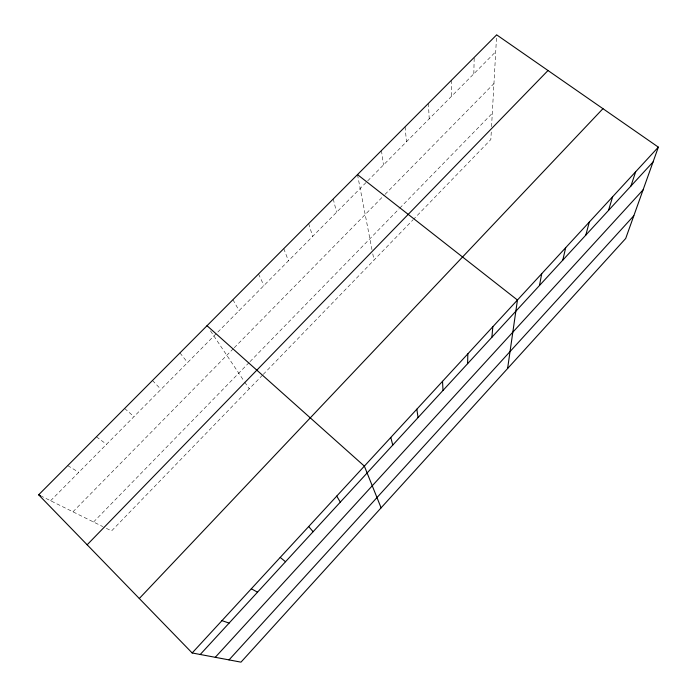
<?xml version="1.0" encoding="UTF-8"?>
<svg xmlns="http://www.w3.org/2000/svg" width="697" height="697" viewBox="0 0 697 697"><rect width="100%" height="100%" fill="white"/><g stroke="black" fill="none" stroke-linecap="round" stroke-linejoin="round"><path stroke-width="0.52" stroke-dasharray="3.48 2.61" d="M473.821 73.812L474.195 57.407M491.254 132.047L490.836 139.531L413.783 219.05M491.551 126.706L496.656 34.85M262.508 375.152L111.555 530.922L103.757 527.063M263.248 374.394L413.051 219.799M93.555 522.009L249.256 362.414M250.005 361.638L399.015 208.908M399.756 208.15L492.3 113.289M72.95 511.807L233.495 348.5M234.244 347.742L384.256 195.16M385.014 194.385L493.946 83.579M50.602 500.734L366.936 181.638M367.685 180.88L495.724 51.726M40.487 495.724L102.781 526.583M67.722 465.613L78.77 472.313M96.386 436.827L106.554 444.294M124.632 408.459L133.946 416.658M152.486 380.484L160.972 389.405M179.948 352.909L187.615 362.518M210.468 330.857L244.124 381.198M244.699 382.052L249.238 388.848M232.946 299.684L239.08 310.609M258.526 273.999L263.928 285.543M283.757 248.655L288.453 260.8M308.666 223.65L312.665 236.379M333.244 198.967L336.573 212.263M357.5 174.607L371.98 249.692M372.79 253.856L373.993 260.103M381.442 150.561L383.472 164.954M405.079 126.819L406.482 141.744M428.411 103.391L429.213 118.821M451.447 80.251L451.656 96.177"/><path stroke-width="1.05" d="M467.609 363.677L467.844 353.841M491.89 337.27L492.823 326.754M507.599 368.53L517.444 300.032L357.5 174.607M539.469 285.517L541.735 273.677M562.784 260.155L565.694 247.679M585.794 235.133L589.331 222.038M608.507 210.433L612.646 196.737M630.924 186.047L635.655 171.776M658.351 147.145L625.697 238.479L240.979 662.15L192.163 652.967L38.649 494.809L496.656 34.85L658.351 147.145L192.163 652.967M229.034 659.902L633.826 215.739M215.268 657.315L643.078 189.863M200.239 654.483L653.045 161.983M139.304 598.505L602.949 108.671M87.151 544.784L548.016 70.519M221.968 620.626L229.095 623.101M38.649 494.809L40.487 495.724M251.321 588.782L257.515 592.189M280.22 557.417L285.517 561.73M207.026 325.717L364.365 466.127L381.102 507.843M308.693 526.531L313.119 531.715M336.738 496.098L340.31 502.136M390.79 437.455L392.76 445.087M416.841 409.183L418.061 417.573M442.525 381.32L443.004 390.442"/></g></svg>
